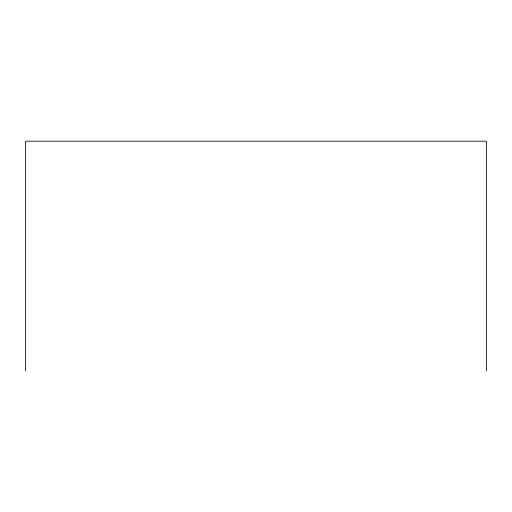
<?xml version="1.0" encoding="UTF-8"?>
<svg xmlns="http://www.w3.org/2000/svg" width="512" height="512" viewBox="0 0 512 512"><rect width="100%" height="100%" fill="white"/><g stroke="black" fill="none" stroke-linecap="round" stroke-linejoin="round"><path stroke-width="0.77" d="M486.4 370.81L486.4 141.19L25.6 141.19L25.6 370.81"/></g></svg>
